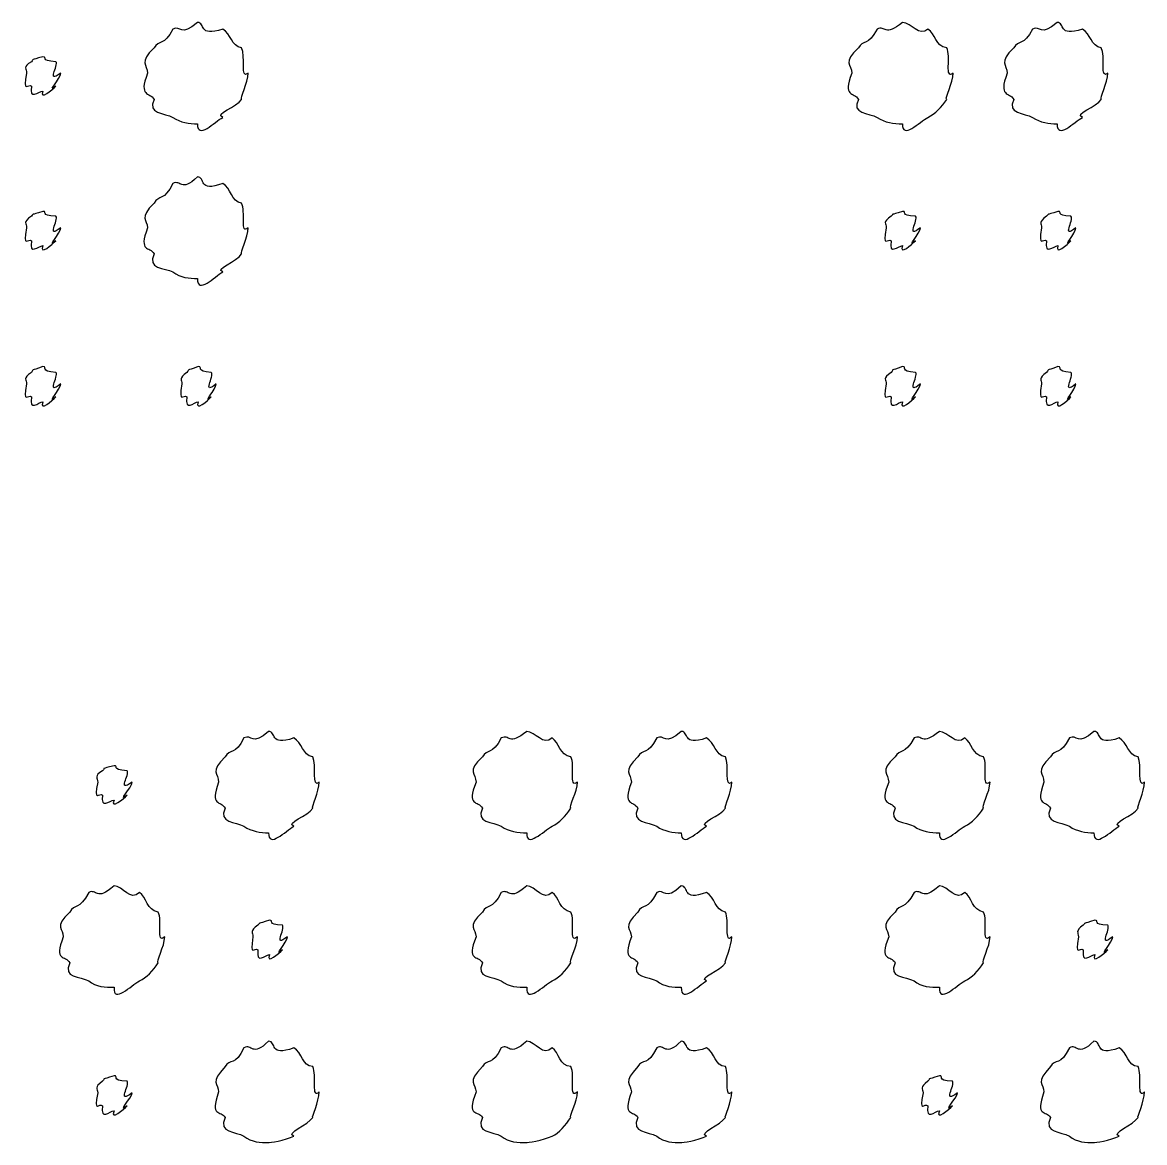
# Model space of a CAD drawing. Header units: millimetres. Extents: x -178 to -32, y 41 to 266.
# Drawn here: x -58.87 to -51.3, y 143.94 to 151.49 of the extents above; entities that cross this region are included whole.
import ezdxf

# ---------------------------------------------------------------- set-up
doc = ezdxf.new("R2010")
doc.units = ezdxf.units.MM
doc.layers.get('0').update_dxf_attribs({"linetype": 'CONTINUOUS'})

msp = doc.modelspace()

# ---------------------------------------------------------------- linework, layer by layer
at = {"color": 0}
for p, q in [((-57.6869, 151.491), (-57.6869, 151.491)), ((-52.9329, 151.491), (-52.9329, 151.491)), ((-51.8911, 151.491), (-51.8911, 151.491)), ((-58.7287, 151.259), (-58.7287, 151.259)), ((-57.6869, 150.449), (-57.6869, 150.449)), ((-58.7287, 150.217), (-58.7287, 150.217)), ((-52.9329, 150.217), (-52.9329, 150.217)), ((-51.8855, 150.217), (-51.8855, 150.217)), ((-58.7287, 149.17), (-58.7287, 149.17)), ((-57.6816, 149.17), (-57.6816, 149.17)), ((-52.9329, 149.17), (-52.9329, 149.17)), ((-51.8855, 149.17), (-51.8855, 149.17)), ((-57.2075, 146.71), (-57.2075, 146.71)), ((-55.4669, 146.71), (-55.4669, 146.71)), ((-54.4251, 146.71), (-54.4251, 146.71)), ((-52.6849, 146.71), (-52.6849, 146.71)), ((-51.6428, 146.71), (-51.6428, 146.71)), ((-58.2493, 146.479), (-58.2493, 146.479)), ((-58.2493, 145.668), (-58.2493, 145.668)), ((-55.4669, 145.668), (-55.4669, 145.668)), ((-54.4251, 145.668), (-54.4251, 145.668)), ((-52.6849, 145.668), (-52.6849, 145.668)), ((-57.2019, 145.437), (-57.2019, 145.437)), ((-51.6375, 145.437), (-51.6375, 145.437)), ((-57.2075, 144.621), (-57.2075, 144.621)), ((-55.4669, 144.621), (-55.4669, 144.621)), ((-54.4251, 144.621), (-54.4251, 144.621)), ((-51.6428, 144.621), (-51.6428, 144.621)), ((-58.2493, 144.389), (-58.2493, 144.389)), ((-52.6849, 144.389), (-52.6849, 144.389))]:
    msp.add_line(p, q, dxfattribs=at)
for points in [[(-57.6869, 151.491), (-57.8002, 151.389), (-57.7973, 151.475), (-57.8524, 151.446)], [(-57.5162, 151.446), (-57.6869, 151.389), (-57.6277, 151.491), (-57.6869, 151.491)], [(-52.9329, 151.491), (-53.0553, 151.389), (-53.0486, 151.475), (-53.1036, 151.446)], [(-52.7618, 151.446), (-52.8197, 151.389), (-52.8736, 151.491), (-52.9329, 151.491)], [(-51.8911, 151.491), (-52.004, 151.389), (-52.0012, 151.475), (-52.0562, 151.446)], [(-51.72, 151.446), (-51.8911, 151.389), (-51.8319, 151.491), (-51.8911, 151.491)], [(-57.8524, 151.446), (-57.9102, 151.331), (-57.9487, 151.375), (-57.979, 151.32)], [(-57.3892, 151.32), (-57.4583, 151.331), (-57.4612, 151.416), (-57.5162, 151.446)], [(-53.1036, 151.446), (-53.1657, 151.331), (-53.1999, 151.375), (-53.2303, 151.32)], [(-52.6351, 151.32), (-52.7138, 151.331), (-52.7096, 151.416), (-52.7618, 151.446)], [(-52.0562, 151.446), (-52.1141, 151.331), (-52.1529, 151.375), (-52.1832, 151.32)], [(-51.5934, 151.32), (-51.6622, 151.331), (-51.665, 151.416), (-51.72, 151.446)], [(-57.979, 151.32), (-58.0866, 151.22), (-58.0231, 151.207), (-58.0231, 151.149)], [(-57.3451, 151.149), (-57.4005, 151.102), (-57.3592, 151.264), (-57.3892, 151.32)], [(-53.2303, 151.32), (-53.3421, 151.22), (-53.2744, 151.207), (-53.2744, 151.149)], [(-52.5911, 151.149), (-52.6517, 151.102), (-52.6048, 151.264), (-52.6351, 151.32)], [(-52.1832, 151.32), (-52.2905, 151.22), (-52.2273, 151.207), (-52.2273, 151.149)], [(-51.5493, 151.149), (-51.6043, 151.102), (-51.5631, 151.264), (-51.5934, 151.32)], [(-58.7287, 151.259), (-58.8225, 151.234), (-58.7841, 151.248), (-58.8059, 151.226)], [(-58.6405, 151.226), (-58.7562, 151.234), (-58.6916, 151.259), (-58.7287, 151.259)], [(-58.8059, 151.226), (-58.8666, 151.19), (-58.8391, 151.178), (-58.8391, 151.149)], [(-58.6077, 151.149), (-58.7121, 151.073), (-58.6186, 151.204), (-58.6405, 151.226)], [(-58.8391, 151.149), (-58.8666, 151.007), (-58.8282, 151.083), (-58.8059, 151.061)], [(-58.6405, 151.061), (-58.7121, 151.007), (-58.6077, 151.112), (-58.6077, 151.149)], [(-58.0231, 151.149), (-58.0866, 150.981), (-58.008, 151.027), (-57.979, 150.972)], [(-57.3892, 150.972), (-57.4005, 150.981), (-57.3451, 151.085), (-57.3451, 151.149)], [(-53.2744, 151.149), (-53.3421, 150.981), (-53.2592, 151.027), (-53.2303, 150.972)], [(-52.6351, 150.972), (-52.6517, 150.981), (-52.5911, 151.085), (-52.5911, 151.149)], [(-52.2273, 151.149), (-52.2905, 150.981), (-52.2122, 151.027), (-52.1832, 150.972)], [(-51.5934, 150.972), (-51.6043, 150.981), (-51.5493, 151.085), (-51.5493, 151.149)], [(-58.8059, 151.061), (-58.8225, 150.963), (-58.7576, 151.027), (-58.7287, 151.027)], [(-58.7287, 151.027), (-58.7562, 150.963), (-58.6627, 151.039), (-58.6405, 151.061)], [(-57.979, 150.972), (-58.0288, 150.875), (-57.9074, 150.88), (-57.8524, 150.851)], [(-57.5162, 150.851), (-57.5769, 150.875), (-57.4181, 150.92), (-57.3892, 150.972)], [(-53.2303, 150.972), (-53.2828, 150.875), (-53.1587, 150.88), (-53.1036, 150.851)], [(-52.7618, 150.851), (-52.7138, 150.875), (-52.6683, 150.92), (-52.6351, 150.972)], [(-52.1832, 150.972), (-52.2326, 150.875), (-52.1116, 150.88), (-52.0562, 150.851)], [(-51.72, 150.851), (-51.7807, 150.875), (-51.6223, 150.92), (-51.5934, 150.972)], [(-57.8524, 150.851), (-57.8002, 150.815), (-57.742, 150.807), (-57.6869, 150.807)], [(-57.6869, 150.807), (-57.6869, 150.698), (-57.5712, 150.821), (-57.5162, 150.851)], [(-53.1036, 150.851), (-53.0553, 150.815), (-52.9908, 150.807), (-52.9329, 150.807)], [(-52.9329, 150.807), (-52.9382, 150.698), (-52.8172, 150.821), (-52.7618, 150.851)], [(-52.0562, 150.851), (-52.004, 150.815), (-51.9462, 150.807), (-51.8911, 150.807)], [(-51.8911, 150.807), (-51.8911, 150.698), (-51.7751, 150.821), (-51.72, 150.851)], [(-57.8524, 150.405), (-57.9102, 150.283), (-57.9487, 150.33), (-57.979, 150.272)], [(-57.6869, 150.449), (-57.8002, 150.341), (-57.7973, 150.434), (-57.8524, 150.405)], [(-57.5162, 150.405), (-57.6869, 150.341), (-57.6277, 150.449), (-57.6869, 150.449)], [(-57.3892, 150.272), (-57.4583, 150.283), (-57.4612, 150.374), (-57.5162, 150.405)], [(-57.979, 150.272), (-58.0866, 150.169), (-58.0231, 150.162), (-58.0231, 150.107)], [(-57.3451, 150.107), (-57.4005, 150.052), (-57.3592, 150.217), (-57.3892, 150.272)], [(-58.8059, 150.184), (-58.8666, 150.143), (-58.8391, 150.136), (-58.8391, 150.107)], [(-58.7287, 150.217), (-58.8225, 150.187), (-58.7841, 150.206), (-58.8059, 150.184)], [(-58.6405, 150.184), (-58.7562, 150.187), (-58.6916, 150.217), (-58.7287, 150.217)], [(-58.6077, 150.107), (-58.7121, 150.026), (-58.6186, 150.162), (-58.6405, 150.184)], [(-53.0098, 150.184), (-53.0705, 150.143), (-53.043, 150.136), (-53.043, 150.107)], [(-52.9329, 150.217), (-53.0264, 150.187), (-52.9879, 150.206), (-53.0098, 150.184)], [(-52.8447, 150.184), (-52.9604, 150.187), (-52.8955, 150.217), (-52.9329, 150.217)], [(-52.8115, 150.107), (-52.9163, 150.026), (-52.8225, 150.162), (-52.8447, 150.184)], [(-51.9628, 150.184), (-52.0192, 150.143), (-51.9956, 150.136), (-51.9956, 150.107)], [(-51.8855, 150.217), (-51.9751, 150.187), (-51.9405, 150.206), (-51.9628, 150.184)], [(-51.7973, 150.184), (-51.9088, 150.187), (-51.8481, 150.217), (-51.8855, 150.217)], [(-51.7641, 150.107), (-51.8647, 150.026), (-51.7751, 150.162), (-51.7973, 150.184)], [(-58.8391, 150.107), (-58.8666, 149.959), (-58.8282, 150.041), (-58.8059, 150.019)], [(-58.6405, 150.019), (-58.7121, 149.959), (-58.6077, 150.07), (-58.6077, 150.107)], [(-58.0231, 150.107), (-58.0866, 149.933), (-58.008, 149.986), (-57.979, 149.931)], [(-57.3892, 149.931), (-57.4005, 149.933), (-57.3451, 150.043), (-57.3451, 150.107)], [(-53.043, 150.107), (-53.0705, 149.959), (-53.032, 150.041), (-53.0098, 150.019)], [(-52.8447, 150.019), (-52.9163, 149.959), (-52.8115, 150.07), (-52.8115, 150.107)], [(-51.9956, 150.107), (-52.0192, 149.959), (-51.9846, 150.041), (-51.9628, 150.019)], [(-51.7973, 150.019), (-51.8647, 149.959), (-51.7641, 150.07), (-51.7641, 150.107)], [(-58.8059, 150.019), (-58.8225, 149.915), (-58.7576, 149.986), (-58.7287, 149.986)], [(-58.7287, 149.986), (-58.7562, 149.915), (-58.6627, 149.997), (-58.6405, 150.019)], [(-53.0098, 150.019), (-53.0264, 149.915), (-52.9618, 149.986), (-52.9329, 149.986)], [(-52.9329, 149.986), (-52.9604, 149.915), (-52.8666, 149.997), (-52.8447, 150.019)], [(-51.9628, 150.019), (-51.9751, 149.915), (-51.9144, 149.986), (-51.8855, 149.986)], [(-51.8855, 149.986), (-51.9088, 149.915), (-51.8192, 149.997), (-51.7973, 150.019)], [(-57.979, 149.931), (-58.0288, 149.827), (-57.9074, 149.838), (-57.8524, 149.809)], [(-57.5162, 149.809), (-57.5769, 149.827), (-57.4181, 149.878), (-57.3892, 149.931)], [(-57.8524, 149.809), (-57.8002, 149.768), (-57.742, 149.765), (-57.6869, 149.765)], [(-57.6869, 149.765), (-57.6869, 149.651), (-57.5712, 149.779), (-57.5162, 149.809)], [(-58.8059, 149.131), (-58.8666, 149.088), (-58.8391, 149.083), (-58.8391, 149.054)], [(-58.7287, 149.17), (-58.8225, 149.137), (-58.7841, 149.156), (-58.8059, 149.131)], [(-58.6405, 149.131), (-58.7562, 149.137), (-58.6916, 149.17), (-58.7287, 149.17)], [(-58.6077, 149.054), (-58.7121, 148.971), (-58.6186, 149.109), (-58.6405, 149.131)], [(-57.7585, 149.131), (-57.815, 149.088), (-57.7917, 149.083), (-57.7917, 149.054)], [(-57.6816, 149.17), (-57.7709, 149.137), (-57.7367, 149.156), (-57.7585, 149.131)], [(-57.5934, 149.131), (-57.7049, 149.137), (-57.6442, 149.17), (-57.6816, 149.17)], [(-57.5603, 149.054), (-57.6608, 148.971), (-57.5712, 149.109), (-57.5934, 149.131)], [(-53.0098, 149.131), (-53.0705, 149.088), (-53.043, 149.083), (-53.043, 149.054)], [(-52.9329, 149.17), (-53.0264, 149.137), (-52.9879, 149.156), (-53.0098, 149.131)], [(-52.8447, 149.131), (-52.9604, 149.137), (-52.8955, 149.17), (-52.9329, 149.17)], [(-52.8115, 149.054), (-52.9163, 148.971), (-52.8225, 149.109), (-52.8447, 149.131)], [(-51.9628, 149.131), (-52.0192, 149.088), (-51.9956, 149.083), (-51.9956, 149.054)], [(-51.8855, 149.17), (-51.9751, 149.137), (-51.9405, 149.156), (-51.9628, 149.131)], [(-51.7973, 149.131), (-51.9088, 149.137), (-51.8481, 149.17), (-51.8855, 149.17)], [(-51.7641, 149.054), (-51.8647, 148.971), (-51.7751, 149.109), (-51.7973, 149.131)], [(-58.8391, 149.054), (-58.8666, 148.908), (-58.8282, 148.991), (-58.8059, 148.966)], [(-58.6405, 148.966), (-58.7121, 148.908), (-58.6077, 149.021), (-58.6077, 149.054)], [(-57.7917, 149.054), (-57.815, 148.908), (-57.7808, 148.991), (-57.7585, 148.966)], [(-57.5934, 148.966), (-57.6608, 148.908), (-57.5603, 149.021), (-57.5603, 149.054)], [(-53.043, 149.054), (-53.0705, 148.908), (-53.032, 148.991), (-53.0098, 148.966)], [(-52.8447, 148.966), (-52.9163, 148.908), (-52.8115, 149.021), (-52.8115, 149.054)], [(-51.9956, 149.054), (-52.0192, 148.908), (-51.9846, 148.991), (-51.9628, 148.966)], [(-51.7973, 148.966), (-51.8647, 148.908), (-51.7641, 149.021), (-51.7641, 149.054)], [(-58.8059, 148.966), (-58.8225, 148.861), (-58.7576, 148.933), (-58.7287, 148.933)], [(-58.7287, 148.933), (-58.7562, 148.861), (-58.6627, 148.944), (-58.6405, 148.966)], [(-57.7585, 148.966), (-57.7709, 148.861), (-57.7106, 148.933), (-57.6816, 148.933)], [(-57.6816, 148.933), (-57.7049, 148.861), (-57.6153, 148.944), (-57.5934, 148.966)], [(-53.0098, 148.966), (-53.0264, 148.861), (-52.9618, 148.933), (-52.9329, 148.933)], [(-52.9329, 148.933), (-52.9604, 148.861), (-52.8666, 148.944), (-52.8447, 148.966)], [(-51.9628, 148.966), (-51.9751, 148.861), (-51.9144, 148.933), (-51.8855, 148.933)], [(-51.8855, 148.933), (-51.9088, 148.861), (-51.8192, 148.944), (-51.7973, 148.966)], [(-57.2075, 146.71), (-57.3204, 146.608), (-57.3176, 146.695), (-57.373, 146.666)], [(-57.0364, 146.666), (-57.2075, 146.608), (-57.1482, 146.71), (-57.2075, 146.71)], [(-55.4669, 146.71), (-55.5897, 146.608), (-55.5826, 146.695), (-55.638, 146.666)], [(-55.2962, 146.666), (-55.354, 146.608), (-55.4076, 146.71), (-55.4669, 146.71)], [(-54.4251, 146.71), (-54.538, 146.608), (-54.5356, 146.695), (-54.5906, 146.666)], [(-54.2544, 146.666), (-54.4251, 146.608), (-54.3659, 146.71), (-54.4251, 146.71)], [(-52.6849, 146.71), (-52.8073, 146.608), (-52.8006, 146.695), (-52.8556, 146.666)], [(-52.5138, 146.666), (-52.5717, 146.608), (-52.6256, 146.71), (-52.6849, 146.71)], [(-51.6428, 146.71), (-51.756, 146.608), (-51.7532, 146.695), (-51.8082, 146.666)], [(-51.472, 146.666), (-51.6428, 146.608), (-51.5835, 146.71), (-51.6428, 146.71)], [(-57.373, 146.666), (-57.4308, 146.55), (-57.4693, 146.594), (-57.4996, 146.539)], [(-56.9098, 146.539), (-56.9786, 146.55), (-56.9814, 146.636), (-57.0364, 146.666)], [(-55.638, 146.666), (-55.6997, 146.55), (-55.7343, 146.594), (-55.7646, 146.539)], [(-55.1692, 146.539), (-55.2478, 146.55), (-55.2436, 146.636), (-55.2962, 146.666)], [(-54.5906, 146.666), (-54.6485, 146.55), (-54.6869, 146.594), (-54.7172, 146.539)], [(-54.1274, 146.539), (-54.1965, 146.55), (-54.199, 146.636), (-54.2544, 146.666)], [(-52.8556, 146.666), (-52.9177, 146.55), (-52.9519, 146.594), (-52.9823, 146.539)], [(-52.3871, 146.539), (-52.4655, 146.55), (-52.4616, 146.636), (-52.5138, 146.666)], [(-51.8082, 146.666), (-51.8661, 146.55), (-51.9049, 146.594), (-51.9352, 146.539)], [(-51.3454, 146.539), (-51.4142, 146.55), (-51.417, 146.636), (-51.472, 146.666)], [(-58.2493, 146.479), (-58.3431, 146.454), (-58.3043, 146.468), (-58.3265, 146.445)], [(-58.1611, 146.445), (-58.2768, 146.454), (-58.2119, 146.479), (-58.2493, 146.479)], [(-57.4996, 146.539), (-57.6072, 146.44), (-57.5437, 146.426), (-57.5437, 146.368)], [(-56.8657, 146.368), (-56.9207, 146.322), (-56.8794, 146.484), (-56.9098, 146.539)], [(-55.7646, 146.539), (-55.8761, 146.44), (-55.8087, 146.426), (-55.8087, 146.368)], [(-55.1251, 146.368), (-55.1857, 146.322), (-55.1392, 146.484), (-55.1692, 146.539)], [(-54.7172, 146.539), (-54.8248, 146.44), (-54.7613, 146.426), (-54.7613, 146.368)], [(-54.0833, 146.368), (-54.1387, 146.322), (-54.0971, 146.484), (-54.1274, 146.539)], [(-52.9823, 146.539), (-53.0941, 146.44), (-53.0264, 146.426), (-53.0264, 146.368)], [(-52.343, 146.368), (-52.4037, 146.322), (-52.3568, 146.484), (-52.3871, 146.539)], [(-51.9352, 146.539), (-52.0425, 146.44), (-51.9793, 146.426), (-51.9793, 146.368)], [(-51.3013, 146.368), (-51.3563, 146.322), (-51.3151, 146.484), (-51.3454, 146.539)], [(-58.3265, 146.445), (-58.3872, 146.41), (-58.3593, 146.397), (-58.3593, 146.368)], [(-58.1279, 146.368), (-58.2327, 146.293), (-58.1388, 146.424), (-58.1611, 146.445)], [(-58.3593, 146.368), (-58.3872, 146.226), (-58.3484, 146.302), (-58.3265, 146.28)], [(-58.1611, 146.28), (-58.2327, 146.226), (-58.1279, 146.331), (-58.1279, 146.368)], [(-57.5437, 146.368), (-57.6072, 146.2), (-57.5285, 146.247), (-57.4996, 146.192)], [(-56.9098, 146.192), (-56.9207, 146.2), (-56.8657, 146.305), (-56.8657, 146.368)], [(-55.8087, 146.368), (-55.8761, 146.2), (-55.7936, 146.247), (-55.7646, 146.192)], [(-55.1692, 146.192), (-55.1857, 146.2), (-55.1251, 146.305), (-55.1251, 146.368)], [(-54.7613, 146.368), (-54.8248, 146.2), (-54.7462, 146.247), (-54.7172, 146.192)], [(-54.1274, 146.192), (-54.1387, 146.2), (-54.0833, 146.305), (-54.0833, 146.368)], [(-53.0264, 146.368), (-53.0941, 146.2), (-53.0112, 146.247), (-52.9823, 146.192)], [(-52.3871, 146.192), (-52.4037, 146.2), (-52.343, 146.305), (-52.343, 146.368)], [(-51.9793, 146.368), (-52.0425, 146.2), (-51.9642, 146.247), (-51.9352, 146.192)], [(-51.3454, 146.192), (-51.3563, 146.2), (-51.3013, 146.305), (-51.3013, 146.368)], [(-58.3265, 146.28), (-58.3431, 146.182), (-58.2782, 146.247), (-58.2493, 146.247)], [(-58.2493, 146.247), (-58.2768, 146.182), (-58.1829, 146.258), (-58.1611, 146.28)], [(-57.4996, 146.192), (-57.5493, 146.094), (-57.428, 146.1), (-57.373, 146.071)], [(-57.0364, 146.071), (-57.0971, 146.094), (-56.9387, 146.14), (-56.9098, 146.192)], [(-55.7646, 146.192), (-55.8169, 146.094), (-55.693, 146.1), (-55.638, 146.071)], [(-55.2962, 146.071), (-55.2478, 146.094), (-55.2023, 146.14), (-55.1692, 146.192)], [(-54.7172, 146.192), (-54.767, 146.094), (-54.6456, 146.1), (-54.5906, 146.071)], [(-54.2544, 146.071), (-54.3151, 146.094), (-54.1563, 146.14), (-54.1274, 146.192)], [(-52.9823, 146.192), (-53.0348, 146.094), (-52.9107, 146.1), (-52.8556, 146.071)], [(-52.5138, 146.071), (-52.4655, 146.094), (-52.4203, 146.14), (-52.3871, 146.192)], [(-51.9352, 146.192), (-51.9846, 146.094), (-51.8633, 146.1), (-51.8082, 146.071)], [(-51.472, 146.071), (-51.5327, 146.094), (-51.3743, 146.14), (-51.3454, 146.192)], [(-57.373, 146.071), (-57.3204, 146.035), (-57.2625, 146.027), (-57.2075, 146.027)], [(-57.2075, 146.027), (-57.2075, 145.918), (-57.0918, 146.04), (-57.0364, 146.071)], [(-55.638, 146.071), (-55.5897, 146.035), (-55.5248, 146.027), (-55.4669, 146.027)], [(-55.4669, 146.027), (-55.4725, 145.918), (-55.3512, 146.04), (-55.2962, 146.071)], [(-54.5906, 146.071), (-54.538, 146.035), (-54.4802, 146.027), (-54.4251, 146.027)], [(-54.4251, 146.027), (-54.4251, 145.918), (-54.3094, 146.04), (-54.2544, 146.071)], [(-52.8556, 146.071), (-52.8073, 146.035), (-52.7427, 146.027), (-52.6849, 146.027)], [(-52.6849, 146.027), (-52.6902, 145.918), (-52.5688, 146.04), (-52.5138, 146.071)], [(-51.8082, 146.071), (-51.756, 146.035), (-51.6982, 146.027), (-51.6428, 146.027)], [(-51.6428, 146.027), (-51.6428, 145.918), (-51.5271, 146.04), (-51.472, 146.071)], [(-58.2493, 145.668), (-58.372, 145.561), (-58.365, 145.653), (-58.42, 145.624)], [(-58.0785, 145.624), (-58.1364, 145.561), (-58.19, 145.668), (-58.2493, 145.668)], [(-55.4669, 145.668), (-55.5897, 145.561), (-55.5826, 145.653), (-55.638, 145.624)], [(-55.2962, 145.624), (-55.354, 145.561), (-55.4076, 145.668), (-55.4669, 145.668)], [(-54.4251, 145.668), (-54.538, 145.561), (-54.5356, 145.653), (-54.5906, 145.624)], [(-54.2544, 145.624), (-54.4251, 145.561), (-54.3659, 145.668), (-54.4251, 145.668)], [(-52.6849, 145.668), (-52.8073, 145.561), (-52.8006, 145.653), (-52.8556, 145.624)], [(-52.5138, 145.624), (-52.5717, 145.561), (-52.6256, 145.668), (-52.6849, 145.668)], [(-58.42, 145.624), (-58.4821, 145.503), (-58.5167, 145.55), (-58.547, 145.492)], [(-57.9515, 145.492), (-58.0302, 145.503), (-58.0259, 145.594), (-58.0785, 145.624)], [(-55.638, 145.624), (-55.6997, 145.503), (-55.7343, 145.55), (-55.7646, 145.492)], [(-55.1692, 145.492), (-55.2478, 145.503), (-55.2436, 145.594), (-55.2962, 145.624)], [(-54.5906, 145.624), (-54.6485, 145.503), (-54.6869, 145.55), (-54.7172, 145.492)], [(-54.1274, 145.492), (-54.1965, 145.503), (-54.199, 145.594), (-54.2544, 145.624)], [(-52.8556, 145.624), (-52.9177, 145.503), (-52.9519, 145.55), (-52.9823, 145.492)], [(-52.3871, 145.492), (-52.4655, 145.503), (-52.4616, 145.594), (-52.5138, 145.624)], [(-58.547, 145.492), (-58.6585, 145.389), (-58.5911, 145.381), (-58.5911, 145.326)], [(-57.9074, 145.326), (-57.9681, 145.271), (-57.9212, 145.437), (-57.9515, 145.492)], [(-55.7646, 145.492), (-55.8761, 145.389), (-55.8087, 145.381), (-55.8087, 145.326)], [(-55.1251, 145.326), (-55.1857, 145.271), (-55.1392, 145.437), (-55.1692, 145.492)], [(-54.7172, 145.492), (-54.8248, 145.389), (-54.7613, 145.381), (-54.7613, 145.326)], [(-54.0833, 145.326), (-54.1387, 145.271), (-54.0971, 145.437), (-54.1274, 145.492)], [(-52.9823, 145.492), (-53.0941, 145.389), (-53.0264, 145.381), (-53.0264, 145.326)], [(-52.343, 145.326), (-52.4037, 145.271), (-52.3568, 145.437), (-52.3871, 145.492)], [(-57.2019, 145.437), (-57.2915, 145.407), (-57.2569, 145.426), (-57.2791, 145.404)], [(-57.1137, 145.404), (-57.2255, 145.407), (-57.1648, 145.437), (-57.2019, 145.437)], [(-51.6375, 145.437), (-51.7271, 145.407), (-51.6925, 145.426), (-51.7148, 145.404)], [(-51.5493, 145.404), (-51.6608, 145.407), (-51.6001, 145.437), (-51.6375, 145.437)], [(-57.2791, 145.404), (-57.3356, 145.362), (-57.3123, 145.355), (-57.3123, 145.326)], [(-57.0805, 145.326), (-57.1814, 145.245), (-57.0918, 145.381), (-57.1137, 145.404)], [(-51.7148, 145.404), (-51.7712, 145.362), (-51.7476, 145.355), (-51.7476, 145.326)], [(-51.5161, 145.326), (-51.6167, 145.245), (-51.5271, 145.381), (-51.5493, 145.404)], [(-58.5911, 145.326), (-58.6585, 145.153), (-58.5759, 145.205), (-58.547, 145.15)], [(-57.9515, 145.15), (-57.9681, 145.153), (-57.9074, 145.263), (-57.9074, 145.326)], [(-57.3123, 145.326), (-57.3356, 145.179), (-57.301, 145.26), (-57.2791, 145.238)], [(-57.1137, 145.238), (-57.1814, 145.179), (-57.0805, 145.289), (-57.0805, 145.326)], [(-55.8087, 145.326), (-55.8761, 145.153), (-55.7936, 145.205), (-55.7646, 145.15)], [(-55.1692, 145.15), (-55.1857, 145.153), (-55.1251, 145.263), (-55.1251, 145.326)], [(-54.7613, 145.326), (-54.8248, 145.153), (-54.7462, 145.205), (-54.7172, 145.15)], [(-54.1274, 145.15), (-54.1387, 145.153), (-54.0833, 145.263), (-54.0833, 145.326)], [(-53.0264, 145.326), (-53.0941, 145.153), (-53.0112, 145.205), (-52.9823, 145.15)], [(-52.3871, 145.15), (-52.4037, 145.153), (-52.343, 145.263), (-52.343, 145.326)], [(-51.7476, 145.326), (-51.7712, 145.179), (-51.7366, 145.26), (-51.7148, 145.238)], [(-51.5493, 145.238), (-51.6167, 145.179), (-51.5161, 145.289), (-51.5161, 145.326)], [(-57.2791, 145.238), (-57.2915, 145.135), (-57.2308, 145.205), (-57.2019, 145.205)], [(-57.2019, 145.205), (-57.2255, 145.135), (-57.1359, 145.216), (-57.1137, 145.238)], [(-51.7148, 145.238), (-51.7271, 145.135), (-51.6664, 145.205), (-51.6375, 145.205)], [(-51.6375, 145.205), (-51.6608, 145.135), (-51.5712, 145.216), (-51.5493, 145.238)], [(-58.547, 145.15), (-58.5992, 145.047), (-58.4754, 145.058), (-58.42, 145.029)], [(-58.0785, 145.029), (-58.0302, 145.047), (-57.9847, 145.098), (-57.9515, 145.15)], [(-55.7646, 145.15), (-55.8169, 145.047), (-55.693, 145.058), (-55.638, 145.029)], [(-55.2962, 145.029), (-55.2478, 145.047), (-55.2023, 145.098), (-55.1692, 145.15)], [(-54.7172, 145.15), (-54.767, 145.047), (-54.6456, 145.058), (-54.5906, 145.029)], [(-54.2544, 145.029), (-54.3151, 145.047), (-54.1563, 145.098), (-54.1274, 145.15)], [(-52.9823, 145.15), (-53.0348, 145.047), (-52.9107, 145.058), (-52.8556, 145.029)], [(-52.5138, 145.029), (-52.4655, 145.047), (-52.4203, 145.098), (-52.3871, 145.15)], [(-58.42, 145.029), (-58.372, 144.987), (-58.3071, 144.985), (-58.2493, 144.985)], [(-58.2493, 144.985), (-58.2549, 144.87), (-58.1335, 144.999), (-58.0785, 145.029)], [(-55.638, 145.029), (-55.5897, 144.987), (-55.5248, 144.985), (-55.4669, 144.985)], [(-55.4669, 144.985), (-55.4725, 144.87), (-55.3512, 144.999), (-55.2962, 145.029)], [(-54.5906, 145.029), (-54.538, 144.987), (-54.4802, 144.985), (-54.4251, 144.985)], [(-54.4251, 144.985), (-54.4251, 144.87), (-54.3094, 144.999), (-54.2544, 145.029)], [(-52.8556, 145.029), (-52.8073, 144.987), (-52.7427, 144.985), (-52.6849, 144.985)], [(-52.6849, 144.985), (-52.6902, 144.87), (-52.5688, 144.999), (-52.5138, 145.029)], [(-57.373, 144.577), (-57.4308, 144.452), (-57.4693, 144.505), (-57.4996, 144.45)], [(-57.2075, 144.621), (-57.3204, 144.511), (-57.3176, 144.606), (-57.373, 144.577)], [(-57.0364, 144.577), (-57.2075, 144.511), (-57.1482, 144.621), (-57.2075, 144.621)], [(-56.9098, 144.45), (-56.9786, 144.452), (-56.9814, 144.546), (-57.0364, 144.577)], [(-55.638, 144.577), (-55.6997, 144.452), (-55.7343, 144.505), (-55.7646, 144.45)], [(-55.4669, 144.621), (-55.5897, 144.511), (-55.5826, 144.606), (-55.638, 144.577)], [(-55.2962, 144.577), (-55.354, 144.511), (-55.4076, 144.621), (-55.4669, 144.621)], [(-55.1692, 144.45), (-55.2478, 144.452), (-55.2436, 144.546), (-55.2962, 144.577)], [(-54.5906, 144.577), (-54.6485, 144.452), (-54.6869, 144.505), (-54.7172, 144.45)], [(-54.4251, 144.621), (-54.538, 144.511), (-54.5356, 144.606), (-54.5906, 144.577)], [(-54.2544, 144.577), (-54.4251, 144.511), (-54.3659, 144.621), (-54.4251, 144.621)], [(-54.1274, 144.45), (-54.1965, 144.452), (-54.199, 144.546), (-54.2544, 144.577)], [(-51.8082, 144.577), (-51.8661, 144.452), (-51.9049, 144.505), (-51.9352, 144.45)], [(-51.6428, 144.621), (-51.756, 144.511), (-51.7532, 144.606), (-51.8082, 144.577)], [(-51.472, 144.577), (-51.6428, 144.511), (-51.5835, 144.621), (-51.6428, 144.621)], [(-51.3454, 144.45), (-51.4142, 144.452), (-51.417, 144.546), (-51.472, 144.577)], [(-57.4996, 144.45), (-57.6072, 144.341), (-57.5437, 144.337), (-57.5437, 144.279)], [(-56.8657, 144.279), (-56.9207, 144.224), (-56.8794, 144.395), (-56.9098, 144.45)], [(-55.7646, 144.45), (-55.8761, 144.341), (-55.8087, 144.337), (-55.8087, 144.279)], [(-55.1251, 144.279), (-55.1857, 144.224), (-55.1392, 144.395), (-55.1692, 144.45)], [(-54.7172, 144.45), (-54.8248, 144.341), (-54.7613, 144.337), (-54.7613, 144.279)], [(-54.0833, 144.279), (-54.1387, 144.224), (-54.0971, 144.395), (-54.1274, 144.45)], [(-51.9352, 144.45), (-52.0425, 144.341), (-51.9793, 144.337), (-51.9793, 144.279)], [(-51.3013, 144.279), (-51.3563, 144.224), (-51.3151, 144.395), (-51.3454, 144.45)], [(-58.3265, 144.351), (-58.3872, 144.308), (-58.3593, 144.303), (-58.3593, 144.274)], [(-58.2493, 144.389), (-58.3431, 144.356), (-58.3043, 144.376), (-58.3265, 144.351)], [(-58.1611, 144.351), (-58.2768, 144.356), (-58.2119, 144.389), (-58.2493, 144.389)], [(-58.1279, 144.274), (-58.2327, 144.191), (-58.1388, 144.329), (-58.1611, 144.351)], [(-52.7618, 144.351), (-52.8225, 144.308), (-52.795, 144.303), (-52.795, 144.274)], [(-52.6849, 144.389), (-52.7784, 144.356), (-52.7399, 144.376), (-52.7618, 144.351)], [(-52.5967, 144.351), (-52.7124, 144.356), (-52.6475, 144.389), (-52.6849, 144.389)], [(-52.5635, 144.274), (-52.6683, 144.191), (-52.5745, 144.329), (-52.5967, 144.351)], [(-58.3593, 144.274), (-58.3872, 144.128), (-58.3484, 144.21), (-58.3265, 144.186)], [(-58.1611, 144.186), (-58.2327, 144.128), (-58.1279, 144.241), (-58.1279, 144.274)], [(-57.5437, 144.279), (-57.6072, 144.103), (-57.5285, 144.159), (-57.4996, 144.108)], [(-56.9098, 144.108), (-56.9207, 144.103), (-56.8657, 144.216), (-56.8657, 144.279)], [(-55.8087, 144.279), (-55.8761, 144.103), (-55.7936, 144.159), (-55.7646, 144.108)], [(-55.1692, 144.108), (-55.1857, 144.103), (-55.1251, 144.216), (-55.1251, 144.279)], [(-54.7613, 144.279), (-54.8248, 144.103), (-54.7462, 144.159), (-54.7172, 144.108)], [(-54.1274, 144.108), (-54.1387, 144.103), (-54.0833, 144.216), (-54.0833, 144.279)], [(-52.795, 144.274), (-52.8225, 144.128), (-52.784, 144.21), (-52.7618, 144.186)], [(-52.5967, 144.186), (-52.6683, 144.128), (-52.5635, 144.241), (-52.5635, 144.274)], [(-51.9793, 144.279), (-52.0425, 144.103), (-51.9642, 144.159), (-51.9352, 144.108)], [(-51.3454, 144.108), (-51.3563, 144.103), (-51.3013, 144.216), (-51.3013, 144.279)], [(-58.3265, 144.186), (-58.3431, 144.081), (-58.2782, 144.152), (-58.2493, 144.152)], [(-58.2493, 144.152), (-58.2768, 144.081), (-58.1829, 144.163), (-58.1611, 144.186)], [(-52.7618, 144.186), (-52.7784, 144.081), (-52.7138, 144.152), (-52.6849, 144.152)], [(-52.6849, 144.152), (-52.7124, 144.081), (-52.6186, 144.163), (-52.5967, 144.186)], [(-57.4996, 144.108), (-57.5493, 144), (-57.428, 144.014), (-57.373, 143.982)], [(-57.0364, 143.982), (-57.0971, 144), (-56.9387, 144.056), (-56.9098, 144.108)], [(-55.7646, 144.108), (-55.8169, 144), (-55.693, 144.014), (-55.638, 143.982)], [(-55.2962, 143.982), (-55.2478, 144), (-55.2023, 144.056), (-55.1692, 144.108)], [(-54.7172, 144.108), (-54.767, 144), (-54.6456, 144.014), (-54.5906, 143.982)], [(-54.2544, 143.982), (-54.3151, 144), (-54.1563, 144.056), (-54.1274, 144.108)], [(-51.9352, 144.108), (-51.9846, 144), (-51.8633, 144.014), (-51.8082, 143.982)], [(-51.472, 143.982), (-51.5327, 144), (-51.3743, 144.056), (-51.3454, 144.108)], [(-57.373, 143.982), (-57.3204, 143.938), (-57.2625, 143.938), (-57.2075, 143.938)], [(-57.2075, 143.938), (-57.2075, 143.938), (-57.0918, 143.951), (-57.0364, 143.982)], [(-55.638, 143.982), (-55.5897, 143.938), (-55.5248, 143.938), (-55.4669, 143.938)], [(-55.4669, 143.938), (-55.4725, 143.938), (-55.3512, 143.951), (-55.2962, 143.982)], [(-54.5906, 143.982), (-54.538, 143.938), (-54.4802, 143.938), (-54.4251, 143.938)], [(-54.4251, 143.938), (-54.4251, 143.938), (-54.3094, 143.951), (-54.2544, 143.982)], [(-51.8082, 143.982), (-51.756, 143.938), (-51.6982, 143.938), (-51.6428, 143.938)], [(-51.6428, 143.938), (-51.6428, 143.938), (-51.5271, 143.951), (-51.472, 143.982)]]:
    msp.add_open_spline(points, degree=3, dxfattribs=at)

doc.saveas('drawing.dxf')
